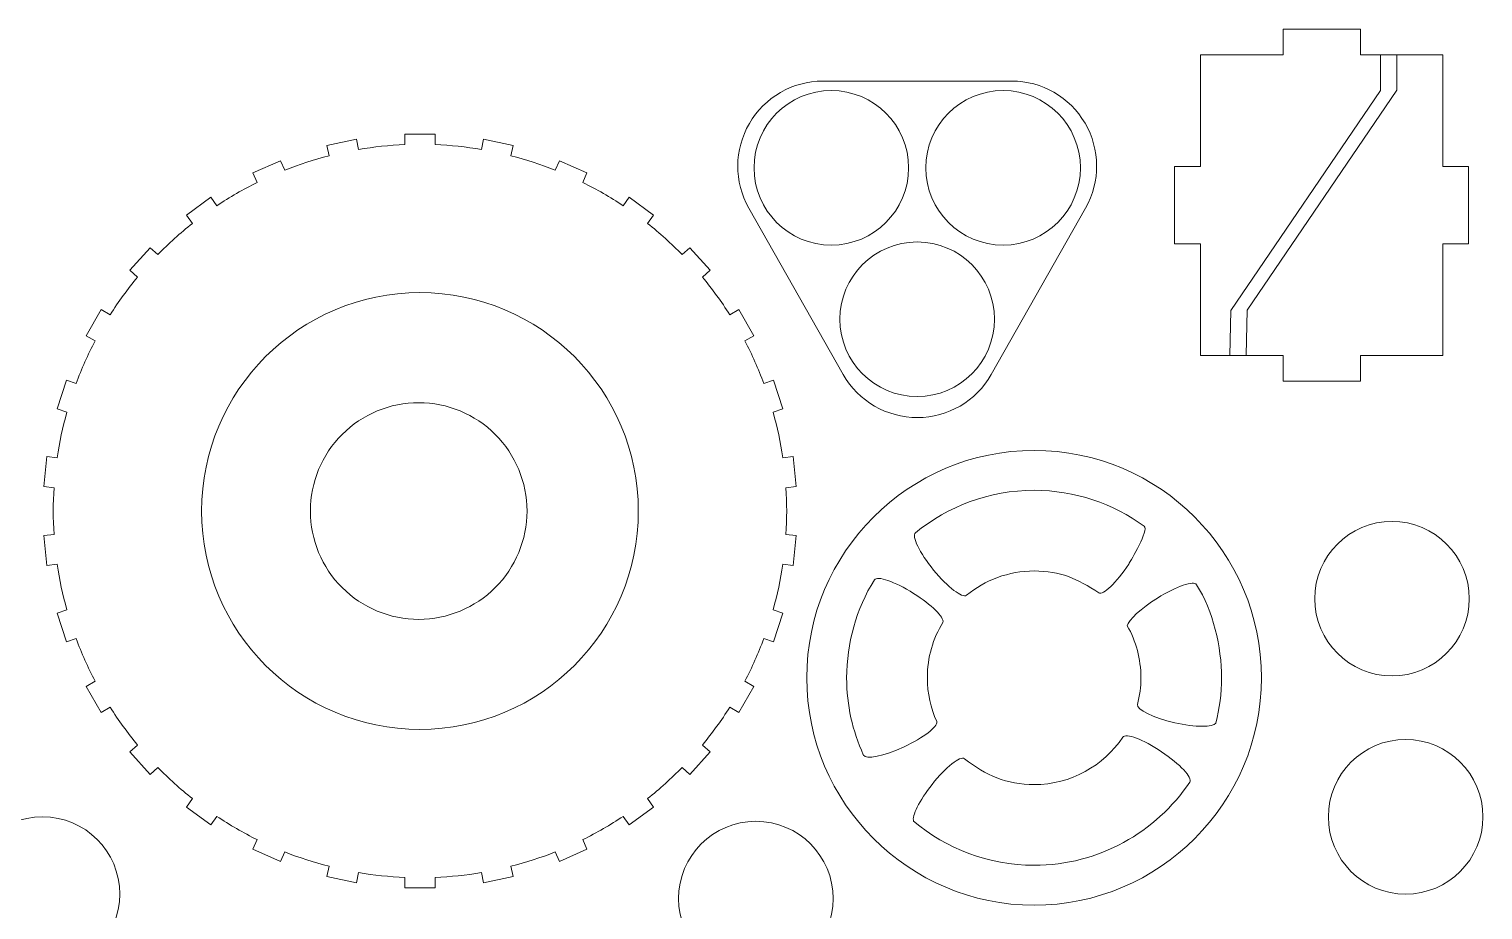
# Model space of a CAD drawing. Header units: centimetres. Extents: x -259 to 261, y 17 to 228.
# Drawn here: x -97.03 to -82.47, y 208.08 to 216.9 of the extents above; entities that cross this region are included whole.
import ezdxf

# ---------------------------------------------------------------- set-up
doc = ezdxf.new("R2010")
doc.units = ezdxf.units.CM
doc.header["$MEASUREMENT"] = 0
doc.layers.add('layer 1', color=7, linetype='Continuous')

msp = doc.modelspace()

# ---------------------------------------------------------------- linework, layer by layer
at = {"layer": 'layer 1', "color": 250, "lineweight": 9}
for points, knots in [([(-82.86859, 215.52255), (-82.86859, 215.52255), (-82.86859, 216.64055), (-82.86859, 216.64055), (-82.86859, 216.64055), (-82.86859, 216.64055), (-83.69336, 216.64055), (-83.69336, 216.64055), (-83.69336, 216.64055), (-83.69336, 216.64055), (-83.69336, 216.89856), (-83.69336, 216.89856), (-83.69336, 216.89856), (-83.69336, 216.89856), (-84.46736, 216.89856), (-84.46736, 216.89856), (-84.46736, 216.89856), (-84.46736, 216.89856), (-84.46736, 216.64055), (-84.46736, 216.64055), (-84.46736, 216.64055), (-84.46736, 216.64055), (-85.29643, 216.64055), (-85.29643, 216.64055), (-85.29643, 216.64055), (-85.29643, 216.64055), (-85.29643, 215.52255), (-85.29643, 215.52255), (-85.29643, 215.52255), (-85.29643, 215.52255), (-85.55443, 215.52255), (-85.55443, 215.52255), (-85.55443, 215.52255), (-85.55443, 215.52255), (-85.55443, 214.74855), (-85.55443, 214.74855), (-85.55443, 214.74855), (-85.55443, 214.74855), (-85.29643, 214.74855), (-85.29643, 214.74855), (-85.29643, 214.74855), (-85.29643, 214.74855), (-85.29643, 213.63055), (-85.29643, 213.63055), (-85.29643, 213.63055), (-85.29643, 213.63055), (-84.46736, 213.63055), (-84.46736, 213.63055), (-84.46736, 213.63055), (-84.46736, 213.63055), (-84.46736, 213.37256), (-84.46736, 213.37256), (-84.46736, 213.37256), (-84.46736, 213.37256), (-83.69336, 213.37256), (-83.69336, 213.37256), (-83.69336, 213.37256), (-83.69336, 213.37256), (-83.69336, 213.63055), (-83.69336, 213.63055), (-83.69336, 213.63055), (-83.69336, 213.63055), (-82.86859, 213.63055), (-82.86859, 213.63055), (-82.86859, 213.63055), (-82.86859, 213.63055), (-82.86859, 214.74855), (-82.86859, 214.74855), (-82.86859, 214.74855), (-82.86859, 214.74855), (-82.61059, 214.74855), (-82.61059, 214.74855), (-82.61059, 214.74855), (-82.61059, 214.74855), (-82.61059, 215.52255), (-82.61059, 215.52255), (-82.61059, 215.52255), (-82.61059, 215.52255), (-82.86859, 215.52255), (-82.86859, 215.52255)], [0, 0, 0, 0, 0.04761905, 0.04761905, 0.04761905, 0.04761905, 0.0952381, 0.0952381, 0.0952381, 0.0952381, 0.14285714, 0.14285714, 0.14285714, 0.14285714, 0.19047619, 0.19047619, 0.19047619, 0.19047619, 0.23809524, 0.23809524, 0.23809524, 0.23809524, 0.28571429, 0.28571429, 0.28571429, 0.28571429, 0.33333333, 0.33333333, 0.33333333, 0.33333333, 0.38095238, 0.38095238, 0.38095238, 0.38095238, 0.42857143, 0.42857143, 0.42857143, 0.42857143, 0.47619048, 0.47619048, 0.47619048, 0.47619048, 0.52380952, 0.52380952, 0.52380952, 0.52380952, 0.57142857, 0.57142857, 0.57142857, 0.57142857, 0.61904762, 0.61904762, 0.61904762, 0.61904762, 0.66666667, 0.66666667, 0.66666667, 0.66666667, 0.71428571, 0.71428571, 0.71428571, 0.71428571, 0.76190476, 0.76190476, 0.76190476, 0.76190476, 0.80952381, 0.80952381, 0.80952381, 0.80952381, 0.85714286, 0.85714286, 0.85714286, 0.85714286, 0.9047619, 0.9047619, 0.9047619, 0.9047619, 1, 1, 1, 1]), ([(-88.87266, 213.43877), (-88.72074, 213.17218), (-88.43726, 213.00782), (-88.13043, 213.00842), (-88.13043, 213.00842), (-87.8236, 213.00902), (-87.54242, 213.17159), (-87.39155, 213.43877), (-87.39155, 213.43877), (-87.39155, 213.43877), (-86.44555, 215.10648), (-86.44555, 215.10648), (-86.44555, 215.10648), (-86.29637, 215.37061), (-86.29881, 215.69413), (-86.45198, 215.95597), (-86.45198, 215.95597), (-86.60514, 216.21782), (-86.88275, 216.37853), (-87.1861, 216.37796), (-87.1861, 216.37796), (-87.1861, 216.37796), (-89.0781, 216.37796), (-89.0781, 216.37796), (-89.0781, 216.37796), (-89.38145, 216.37739), (-89.66164, 216.21564), (-89.81382, 215.95324), (-89.81382, 215.95324), (-89.96601, 215.69083), (-89.96881, 215.37005), (-89.81866, 215.10648), (-89.81866, 215.10648), (-89.81866, 215.10648), (-88.87266, 213.43877), (-88.87266, 213.43877)], [0, 0, 0, 0, 0.1, 0.1, 0.1, 0.1, 0.2, 0.2, 0.2, 0.2, 0.3, 0.3, 0.3, 0.3, 0.4, 0.4, 0.4, 0.4, 0.5, 0.5, 0.5, 0.5, 0.6, 0.6, 0.6, 0.6, 0.7, 0.7, 0.7, 0.7, 0.8, 0.8, 0.8, 0.8, 1, 1, 1, 1]), ([(-91.01654, 215.21372), (-91.01654, 215.21372), (-90.77233, 215.03628), (-90.77233, 215.03628), (-90.77233, 215.03628), (-90.77233, 215.03628), (-90.83329, 214.95237), (-90.83329, 214.95237), (-90.83329, 214.95237), (-90.71111, 214.85569), (-90.59521, 214.75134), (-90.48629, 214.63992), (-90.48629, 214.63992), (-90.48629, 214.63992), (-90.40922, 214.70933), (-90.40922, 214.70933), (-90.40922, 214.70933), (-90.40922, 214.70933), (-90.20723, 214.485), (-90.20723, 214.485), (-90.20723, 214.485), (-90.20723, 214.485), (-90.2843, 214.4156), (-90.2843, 214.4156), (-90.2843, 214.4156), (-90.1849, 214.29563), (-90.09323, 214.16946), (-90.00986, 214.03785), (-90.00986, 214.03785), (-90.00986, 214.03785), (-89.92002, 214.0897), (-89.92002, 214.0897), (-89.92002, 214.0897), (-89.92002, 214.0897), (-89.76909, 213.82828), (-89.76909, 213.82828), (-89.76909, 213.82828), (-89.76909, 213.82828), (-89.85893, 213.77642), (-89.85893, 213.77642), (-89.85893, 213.77642), (-89.78663, 213.63842), (-89.7232, 213.49593), (-89.66901, 213.34985), (-89.66901, 213.34985), (-89.66901, 213.34985), (-89.57036, 213.38192), (-89.57036, 213.38192), (-89.57036, 213.38192), (-89.57036, 213.38192), (-89.47708, 213.09483), (-89.47708, 213.09483), (-89.47708, 213.09483), (-89.47708, 213.09483), (-89.57572, 213.06278), (-89.57572, 213.06278), (-89.57572, 213.06278), (-89.53371, 212.91274), (-89.50128, 212.7602), (-89.47865, 212.60604), (-89.47865, 212.60604), (-89.47865, 212.60604), (-89.37549, 212.61689), (-89.37549, 212.61689), (-89.37549, 212.61689), (-89.37549, 212.61689), (-89.34394, 212.31669), (-89.34394, 212.31669), (-89.34394, 212.31669), (-89.34394, 212.31669), (-89.44708, 212.30582), (-89.44708, 212.30582), (-89.44708, 212.30582), (-89.43718, 212.15034), (-89.43718, 211.99438), (-89.44708, 211.8389), (-89.44708, 211.8389), (-89.44708, 211.8389), (-89.34394, 211.82806), (-89.34394, 211.82806), (-89.34394, 211.82806), (-89.34394, 211.82806), (-89.37549, 211.52786), (-89.37549, 211.52786), (-89.37549, 211.52786), (-89.37549, 211.52786), (-89.47865, 211.5387), (-89.47865, 211.5387), (-89.47865, 211.5387), (-89.50128, 211.38455), (-89.53371, 211.232), (-89.57572, 211.08197), (-89.57572, 211.08197), (-89.57572, 211.08197), (-89.47708, 211.04991), (-89.47708, 211.04991), (-89.47708, 211.04991), (-89.47708, 211.04991), (-89.57036, 210.76283), (-89.57036, 210.76283), (-89.57036, 210.76283), (-89.57036, 210.76283), (-89.66901, 210.79488), (-89.66901, 210.79488), (-89.66901, 210.79488), (-89.7232, 210.64882), (-89.78663, 210.50633), (-89.85893, 210.36831), (-89.85893, 210.36831), (-89.85893, 210.36831), (-89.76909, 210.31645), (-89.76909, 210.31645), (-89.76909, 210.31645), (-89.76909, 210.31645), (-89.92002, 210.05504), (-89.92002, 210.05504), (-89.92002, 210.05504), (-89.92002, 210.05504), (-90.00986, 210.1069), (-90.00986, 210.1069), (-90.00986, 210.1069), (-90.09323, 209.97528), (-90.1849, 209.84911), (-90.2843, 209.72915), (-90.2843, 209.72915), (-90.2843, 209.72915), (-90.20723, 209.65974), (-90.20723, 209.65974), (-90.20723, 209.65974), (-90.20723, 209.65974), (-90.40922, 209.43542), (-90.40922, 209.43542), (-90.40922, 209.43542), (-90.40922, 209.43542), (-90.48629, 209.50481), (-90.48629, 209.50481), (-90.48629, 209.50481), (-90.59521, 209.39342), (-90.71111, 209.28906), (-90.83329, 209.19238), (-90.83329, 209.19238), (-90.83329, 209.19238), (-90.77233, 209.10846), (-90.77233, 209.10846), (-90.77233, 209.10846), (-90.77233, 209.10846), (-91.01654, 208.93104), (-91.01654, 208.93104), (-91.01654, 208.93104), (-91.01654, 208.93104), (-91.07751, 209.01495), (-91.07751, 209.01495), (-91.07751, 209.01495), (-91.2072, 208.92863), (-91.34227, 208.85064), (-91.48188, 208.78148), (-91.48188, 208.78148), (-91.48188, 208.78148), (-91.43969, 208.68673), (-91.43969, 208.68673), (-91.43969, 208.68673), (-91.43969, 208.68673), (-91.71545, 208.56395), (-91.71545, 208.56395), (-91.71545, 208.56395), (-91.71545, 208.56395), (-91.75765, 208.6587), (-91.75765, 208.6587), (-91.75765, 208.6587), (-91.90245, 208.60124), (-92.05078, 208.55304), (-92.20172, 208.51441), (-92.20172, 208.51441), (-92.20172, 208.51441), (-92.18016, 208.41296), (-92.18016, 208.41296), (-92.18016, 208.41296), (-92.18016, 208.41296), (-92.47542, 208.3502), (-92.47542, 208.3502), (-92.47542, 208.3502), (-92.47542, 208.3502), (-92.49699, 208.45166), (-92.49699, 208.45166), (-92.49699, 208.45166), (-92.65058, 208.42556), (-92.80569, 208.40925), (-92.96136, 208.40284), (-92.96136, 208.40284), (-92.96136, 208.40284), (-92.96136, 208.29913), (-92.96136, 208.29913), (-92.96136, 208.29913), (-92.96136, 208.29913), (-93.26322, 208.29913), (-93.26322, 208.29913), (-93.26322, 208.29913), (-93.26322, 208.29913), (-93.26322, 208.40284), (-93.26322, 208.40284), (-93.26322, 208.40284), (-93.41889, 208.40925), (-93.57399, 208.42556), (-93.72759, 208.45166), (-93.72759, 208.45166), (-93.72759, 208.45166), (-93.74916, 208.3502), (-93.74916, 208.3502), (-93.74916, 208.3502), (-93.74916, 208.3502), (-94.04442, 208.41296), (-94.04442, 208.41296), (-94.04442, 208.41296), (-94.04442, 208.41296), (-94.02286, 208.51441), (-94.02286, 208.51441), (-94.02286, 208.51441), (-94.1738, 208.55304), (-94.32212, 208.60124), (-94.46694, 208.6587), (-94.46694, 208.6587), (-94.46694, 208.6587), (-94.50913, 208.56395), (-94.50913, 208.56395), (-94.50913, 208.56395), (-94.50913, 208.56395), (-94.78489, 208.68673), (-94.78489, 208.68673), (-94.78489, 208.68673), (-94.78489, 208.68673), (-94.74271, 208.78148), (-94.74271, 208.78148), (-94.74271, 208.78148), (-94.88231, 208.85064), (-95.01738, 208.92863), (-95.14708, 209.01495), (-95.14708, 209.01495), (-95.14708, 209.01495), (-95.20804, 208.93104), (-95.20804, 208.93104), (-95.20804, 208.93104), (-95.20804, 208.93104), (-95.45226, 209.10846), (-95.45226, 209.10846), (-95.45226, 209.10846), (-95.45226, 209.10846), (-95.39129, 209.19238), (-95.39129, 209.19238), (-95.39129, 209.19238), (-95.51346, 209.28906), (-95.62937, 209.39342), (-95.73829, 209.50481), (-95.73829, 209.50481), (-95.73829, 209.50481), (-95.81537, 209.43542), (-95.81537, 209.43542), (-95.81537, 209.43542), (-95.81537, 209.43542), (-96.01735, 209.65974), (-96.01735, 209.65974), (-96.01735, 209.65974), (-96.01735, 209.65974), (-95.94027, 209.72915), (-95.94027, 209.72915), (-95.94027, 209.72915), (-96.03968, 209.84911), (-96.13135, 209.97528), (-96.21472, 210.1069), (-96.21472, 210.1069), (-96.21472, 210.1069), (-96.30456, 210.05504), (-96.30456, 210.05504), (-96.30456, 210.05504), (-96.30456, 210.05504), (-96.45549, 210.31645), (-96.45549, 210.31645), (-96.45549, 210.31645), (-96.45549, 210.31645), (-96.36565, 210.36831), (-96.36565, 210.36831), (-96.36565, 210.36831), (-96.43795, 210.50633), (-96.50138, 210.64882), (-96.55558, 210.79488), (-96.55558, 210.79488), (-96.55558, 210.79488), (-96.65422, 210.76283), (-96.65422, 210.76283), (-96.65422, 210.76283), (-96.65422, 210.76283), (-96.74749, 211.04991), (-96.74749, 211.04991), (-96.74749, 211.04991), (-96.74749, 211.04991), (-96.64886, 211.08197), (-96.64886, 211.08197), (-96.64886, 211.08197), (-96.69087, 211.232), (-96.72329, 211.38455), (-96.74594, 211.5387), (-96.74594, 211.5387), (-96.74594, 211.5387), (-96.8491, 211.52786), (-96.8491, 211.52786), (-96.8491, 211.52786), (-96.8491, 211.52786), (-96.88065, 211.82806), (-96.88065, 211.82806), (-96.88065, 211.82806), (-96.88065, 211.82806), (-96.77749, 211.8389), (-96.77749, 211.8389), (-96.77749, 211.8389), (-96.78739, 211.99439), (-96.78739, 212.15035), (-96.77749, 212.30584), (-96.77749, 212.30584), (-96.77749, 212.30584), (-96.88065, 212.31669), (-96.88065, 212.31669), (-96.88065, 212.31669), (-96.88065, 212.31669), (-96.8491, 212.61689), (-96.8491, 212.61689), (-96.8491, 212.61689), (-96.8491, 212.61689), (-96.74594, 212.60604), (-96.74594, 212.60604), (-96.74594, 212.60604), (-96.72329, 212.7602), (-96.69087, 212.91274), (-96.64886, 213.06278), (-96.64886, 213.06278), (-96.64886, 213.06278), (-96.74749, 213.09483), (-96.74749, 213.09483), (-96.74749, 213.09483), (-96.74749, 213.09483), (-96.65422, 213.38192), (-96.65422, 213.38192), (-96.65422, 213.38192), (-96.65422, 213.38192), (-96.55558, 213.34985), (-96.55558, 213.34985), (-96.55558, 213.34985), (-96.50138, 213.49593), (-96.43795, 213.63842), (-96.36565, 213.77642), (-96.36565, 213.77642), (-96.36565, 213.77642), (-96.45549, 213.82828), (-96.45549, 213.82828), (-96.45549, 213.82828), (-96.45549, 213.82828), (-96.30456, 214.0897), (-96.30456, 214.0897), (-96.30456, 214.0897), (-96.30456, 214.0897), (-96.21472, 214.03785), (-96.21472, 214.03785), (-96.21472, 214.03785), (-96.13135, 214.16946), (-96.03968, 214.29563), (-95.94027, 214.4156), (-95.94027, 214.4156), (-95.94027, 214.4156), (-96.01735, 214.485), (-96.01735, 214.485), (-96.01735, 214.485), (-96.01735, 214.485), (-95.81537, 214.70933), (-95.81537, 214.70933), (-95.81537, 214.70933), (-95.81537, 214.70933), (-95.73829, 214.63992), (-95.73829, 214.63992), (-95.73829, 214.63992), (-95.62937, 214.75134), (-95.51346, 214.85569), (-95.39129, 214.95237), (-95.39129, 214.95237), (-95.39129, 214.95237), (-95.45226, 215.03628), (-95.45226, 215.03628), (-95.45226, 215.03628), (-95.45226, 215.03628), (-95.20804, 215.21372), (-95.20804, 215.21372), (-95.20804, 215.21372), (-95.20804, 215.21372), (-95.14708, 215.1298), (-95.14708, 215.1298), (-95.14708, 215.1298), (-95.01738, 215.21611), (-94.88231, 215.2941), (-94.74271, 215.36326), (-94.74271, 215.36326), (-94.74271, 215.36326), (-94.78489, 215.45802), (-94.78489, 215.45802), (-94.78489, 215.45802), (-94.78489, 215.45802), (-94.50913, 215.5808), (-94.50913, 215.5808), (-94.50913, 215.5808), (-94.50913, 215.5808), (-94.46694, 215.48604), (-94.46694, 215.48604), (-94.46694, 215.48604), (-94.32212, 215.5435), (-94.1738, 215.5917), (-94.02286, 215.63033), (-94.02286, 215.63033), (-94.02286, 215.63033), (-94.04442, 215.73179), (-94.04442, 215.73179), (-94.04442, 215.73179), (-94.04442, 215.73179), (-93.74916, 215.79455), (-93.74916, 215.79455), (-93.74916, 215.79455), (-93.74916, 215.79455), (-93.72759, 215.6931), (-93.72759, 215.6931), (-93.72759, 215.6931), (-93.57399, 215.7192), (-93.41889, 215.73549), (-93.26322, 215.74189), (-93.26322, 215.74189), (-93.26322, 215.74189), (-93.26322, 215.84563), (-93.26322, 215.84563), (-93.26322, 215.84563), (-93.26322, 215.84563), (-92.96136, 215.84563), (-92.96136, 215.84563), (-92.96136, 215.84563), (-92.96136, 215.84563), (-92.96136, 215.74189), (-92.96136, 215.74189), (-92.96136, 215.74189), (-92.80569, 215.73549), (-92.65058, 215.7192), (-92.49699, 215.6931), (-92.49699, 215.6931), (-92.49699, 215.6931), (-92.47542, 215.79455), (-92.47542, 215.79455), (-92.47542, 215.79455), (-92.47542, 215.79455), (-92.18016, 215.73179), (-92.18016, 215.73179), (-92.18016, 215.73179), (-92.18016, 215.73179), (-92.20172, 215.63033), (-92.20172, 215.63033), (-92.20172, 215.63033), (-92.05078, 215.5917), (-91.90245, 215.5435), (-91.75765, 215.48604), (-91.75765, 215.48604), (-91.75765, 215.48604), (-91.71545, 215.5808), (-91.71545, 215.5808), (-91.71545, 215.5808), (-91.71545, 215.5808), (-91.43969, 215.45802), (-91.43969, 215.45802), (-91.43969, 215.45802), (-91.43969, 215.45802), (-91.48188, 215.36326), (-91.48188, 215.36326), (-91.48188, 215.36326), (-91.34227, 215.2941), (-91.2072, 215.21611), (-91.07751, 215.1298), (-91.07751, 215.1298), (-91.07751, 215.1298), (-91.01654, 215.21372), (-91.01654, 215.21372)], [0, 0, 0, 0, 0.00826446, 0.00826446, 0.00826446, 0.00826446, 0.01652893, 0.01652893, 0.01652893, 0.01652893, 0.02479339, 0.02479339, 0.02479339, 0.02479339, 0.03305785, 0.03305785, 0.03305785, 0.03305785, 0.04132231, 0.04132231, 0.04132231, 0.04132231, 0.04958678, 0.04958678, 0.04958678, 0.04958678, 0.05785124, 0.05785124, 0.05785124, 0.05785124, 0.0661157, 0.0661157, 0.0661157, 0.0661157, 0.07438017, 0.07438017, 0.07438017, 0.07438017, 0.08264463, 0.08264463, 0.08264463, 0.08264463, 0.09090909, 0.09090909, 0.09090909, 0.09090909, 0.09917355, 0.09917355, 0.09917355, 0.09917355, 0.10743802, 0.10743802, 0.10743802, 0.10743802, 0.11570248, 0.11570248, 0.11570248, 0.11570248, 0.12396694, 0.12396694, 0.12396694, 0.12396694, 0.1322314, 0.1322314, 0.1322314, 0.1322314, 0.14049587, 0.14049587, 0.14049587, 0.14049587, 0.14876033, 0.14876033, 0.14876033, 0.14876033, 0.15702479, 0.15702479, 0.15702479, 0.15702479, 0.16528926, 0.16528926, 0.16528926, 0.16528926, 0.17355372, 0.17355372, 0.17355372, 0.17355372, 0.18181818, 0.18181818, 0.18181818, 0.18181818, 0.19008264, 0.19008264, 0.19008264, 0.19008264, 0.19834711, 0.19834711, 0.19834711, 0.19834711, 0.20661157, 0.20661157, 0.20661157, 0.20661157, 0.21487603, 0.21487603, 0.21487603, 0.21487603, 0.2231405, 0.2231405, 0.2231405, 0.2231405, 0.23140496, 0.23140496, 0.23140496, 0.23140496, 0.23966942, 0.23966942, 0.23966942, 0.23966942, 0.24793388, 0.24793388, 0.24793388, 0.24793388, 0.25619835, 0.25619835, 0.25619835, 0.25619835, 0.26446281, 0.26446281, 0.26446281, 0.26446281, 0.27272727, 0.27272727, 0.27272727, 0.27272727, 0.28099174, 0.28099174, 0.28099174, 0.28099174, 0.2892562, 0.2892562, 0.2892562, 0.2892562, 0.29752066, 0.29752066, 0.29752066, 0.29752066, 0.30578512, 0.30578512, 0.30578512, 0.30578512, 0.31404959, 0.31404959, 0.31404959, 0.31404959, 0.32231405, 0.32231405, 0.32231405, 0.32231405, 0.33057851, 0.33057851, 0.33057851, 0.33057851, 0.33884298, 0.33884298, 0.33884298, 0.33884298, 0.34710744, 0.34710744, 0.34710744, 0.34710744, 0.3553719, 0.3553719, 0.3553719, 0.3553719, 0.36363636, 0.36363636, 0.36363636, 0.36363636, 0.37190083, 0.37190083, 0.37190083, 0.37190083, 0.38016529, 0.38016529, 0.38016529, 0.38016529, 0.38842975, 0.38842975, 0.38842975, 0.38842975, 0.39669421, 0.39669421, 0.39669421, 0.39669421, 0.40495868, 0.40495868, 0.40495868, 0.40495868, 0.41322314, 0.41322314, 0.41322314, 0.41322314, 0.4214876, 0.4214876, 0.4214876, 0.4214876, 0.42975207, 0.42975207, 0.42975207, 0.42975207, 0.43801653, 0.43801653, 0.43801653, 0.43801653, 0.44628099, 0.44628099, 0.44628099, 0.44628099, 0.45454545, 0.45454545, 0.45454545, 0.45454545, 0.46280992, 0.46280992, 0.46280992, 0.46280992, 0.47107438, 0.47107438, 0.47107438, 0.47107438, 0.47933884, 0.47933884, 0.47933884, 0.47933884, 0.48760331, 0.48760331, 0.48760331, 0.48760331, 0.49586777, 0.49586777, 0.49586777, 0.49586777, 0.50413223, 0.50413223, 0.50413223, 0.50413223, 0.51239669, 0.51239669, 0.51239669, 0.51239669, 0.52066116, 0.52066116, 0.52066116, 0.52066116, 0.52892562, 0.52892562, 0.52892562, 0.52892562, 0.53719008, 0.53719008, 0.53719008, 0.53719008, 0.54545455, 0.54545455, 0.54545455, 0.54545455, 0.55371901, 0.55371901, 0.55371901, 0.55371901, 0.56198347, 0.56198347, 0.56198347, 0.56198347, 0.57024793, 0.57024793, 0.57024793, 0.57024793, 0.5785124, 0.5785124, 0.5785124, 0.5785124, 0.58677686, 0.58677686, 0.58677686, 0.58677686, 0.59504132, 0.59504132, 0.59504132, 0.59504132, 0.60330579, 0.60330579, 0.60330579, 0.60330579, 0.61157025, 0.61157025, 0.61157025, 0.61157025, 0.61983471, 0.61983471, 0.61983471, 0.61983471, 0.62809917, 0.62809917, 0.62809917, 0.62809917, 0.63636364, 0.63636364, 0.63636364, 0.63636364, 0.6446281, 0.6446281, 0.6446281, 0.6446281, 0.65289256, 0.65289256, 0.65289256, 0.65289256, 0.66115702, 0.66115702, 0.66115702, 0.66115702, 0.66942149, 0.66942149, 0.66942149, 0.66942149, 0.67768595, 0.67768595, 0.67768595, 0.67768595, 0.68595041, 0.68595041, 0.68595041, 0.68595041, 0.69421488, 0.69421488, 0.69421488, 0.69421488, 0.70247934, 0.70247934, 0.70247934, 0.70247934, 0.7107438, 0.7107438, 0.7107438, 0.7107438, 0.71900826, 0.71900826, 0.71900826, 0.71900826, 0.72727273, 0.72727273, 0.72727273, 0.72727273, 0.73553719, 0.73553719, 0.73553719, 0.73553719, 0.74380165, 0.74380165, 0.74380165, 0.74380165, 0.75206612, 0.75206612, 0.75206612, 0.75206612, 0.76033058, 0.76033058, 0.76033058, 0.76033058, 0.76859504, 0.76859504, 0.76859504, 0.76859504, 0.7768595, 0.7768595, 0.7768595, 0.7768595, 0.78512397, 0.78512397, 0.78512397, 0.78512397, 0.79338843, 0.79338843, 0.79338843, 0.79338843, 0.80165289, 0.80165289, 0.80165289, 0.80165289, 0.80991736, 0.80991736, 0.80991736, 0.80991736, 0.81818182, 0.81818182, 0.81818182, 0.81818182, 0.82644628, 0.82644628, 0.82644628, 0.82644628, 0.83471074, 0.83471074, 0.83471074, 0.83471074, 0.84297521, 0.84297521, 0.84297521, 0.84297521, 0.85123967, 0.85123967, 0.85123967, 0.85123967, 0.85950413, 0.85950413, 0.85950413, 0.85950413, 0.8677686, 0.8677686, 0.8677686, 0.8677686, 0.87603306, 0.87603306, 0.87603306, 0.87603306, 0.88429752, 0.88429752, 0.88429752, 0.88429752, 0.89256198, 0.89256198, 0.89256198, 0.89256198, 0.90082645, 0.90082645, 0.90082645, 0.90082645, 0.90909091, 0.90909091, 0.90909091, 0.90909091, 0.91735537, 0.91735537, 0.91735537, 0.91735537, 0.92561983, 0.92561983, 0.92561983, 0.92561983, 0.9338843, 0.9338843, 0.9338843, 0.9338843, 0.94214876, 0.94214876, 0.94214876, 0.94214876, 0.95041322, 0.95041322, 0.95041322, 0.95041322, 0.95867769, 0.95867769, 0.95867769, 0.95867769, 0.96694215, 0.96694215, 0.96694215, 0.96694215, 0.97520661, 0.97520661, 0.97520661, 0.97520661, 0.98347107, 0.98347107, 0.98347107, 0.98347107, 1, 1, 1, 1]), ([(-93.11229, 209.88565), (-94.31999, 209.88565), (-95.29902, 210.86468), (-95.29902, 212.07238), (-95.29902, 212.07238), (-95.29902, 213.28007), (-94.31999, 214.25911), (-93.11229, 214.25911), (-93.11229, 214.25911), (-91.90459, 214.25911), (-90.92555, 213.28007), (-90.92555, 212.07238), (-90.92555, 212.07238), (-90.92555, 210.86468), (-91.90459, 209.88565), (-93.11229, 209.88565)], [0, 0, 0, 0, 0.2, 0.2, 0.2, 0.2, 0.4, 0.4, 0.4, 0.4, 0.6, 0.6, 0.6, 0.6, 1, 1, 1, 1]), ([(-93.12514, 210.98773), (-93.41278, 210.98773), (-93.68864, 211.10202), (-93.8921, 211.30542), (-93.8921, 211.30542), (-94.09549, 211.50883), (-94.20977, 211.7847), (-94.20977, 212.07236), (-94.20977, 212.07236), (-94.20977, 212.36003), (-94.09549, 212.6359), (-93.8921, 212.83931), (-93.8921, 212.83931), (-93.68864, 213.0427), (-93.41278, 213.15697), (-93.12514, 213.15697), (-93.12514, 213.15697), (-92.83745, 213.15697), (-92.5616, 213.0427), (-92.35821, 212.83931), (-92.35821, 212.83931), (-92.15476, 212.6359), (-92.04053, 212.36003), (-92.04053, 212.07236), (-92.04053, 212.07236), (-92.04053, 211.7847), (-92.15476, 211.50883), (-92.35821, 211.30542), (-92.35821, 211.30542), (-92.5616, 211.10202), (-92.83745, 210.98773), (-93.12514, 210.98773)], [0, 0, 0, 0, 0.11111111, 0.11111111, 0.11111111, 0.11111111, 0.22222222, 0.22222222, 0.22222222, 0.22222222, 0.33333333, 0.33333333, 0.33333333, 0.33333333, 0.44444444, 0.44444444, 0.44444444, 0.44444444, 0.55555556, 0.55555556, 0.55555556, 0.55555556, 0.66666667, 0.66666667, 0.66666667, 0.66666667, 0.77777778, 0.77777778, 0.77777778, 0.77777778, 1, 1, 1, 1]), ([(-86.96161, 208.12503), (-85.70733, 208.12503), (-84.68427, 209.14805), (-84.68427, 210.40237), (-84.68427, 210.40237), (-84.68427, 211.65665), (-85.70733, 212.67967), (-86.96161, 212.67967), (-86.96161, 212.67967), (-88.21593, 212.67967), (-89.23895, 211.65665), (-89.23895, 210.40237), (-89.23895, 210.40237), (-89.23895, 209.14805), (-88.21593, 208.12503), (-86.96161, 208.12503)], [0, 0, 0, 0, 0.2, 0.2, 0.2, 0.2, 0.4, 0.4, 0.4, 0.4, 0.6, 0.6, 0.6, 0.6, 1, 1, 1, 1]), ([(-86.96161, 211.4718), (-87.21807, 211.4718), (-87.45395, 211.38074), (-87.63854, 211.22929), (-87.63854, 211.22929), (-87.6792, 211.196), (-87.82664, 211.30888), (-87.96785, 211.48138), (-87.96785, 211.48138), (-88.10906, 211.6539), (-88.19058, 211.82073), (-88.14992, 211.85401), (-88.14992, 211.85401), (-87.82587, 212.11987), (-87.41182, 212.27975), (-86.96161, 212.27975), (-86.96161, 212.27975), (-86.55027, 212.27975), (-86.16909, 212.14627), (-85.85918, 211.92044), (-85.85918, 211.92044), (-85.81061, 211.88503), (-85.99073, 211.57665), (-86.01457, 211.54016), (-86.01457, 211.54016), (-86.1365, 211.35352), (-86.27101, 211.22553), (-86.315, 211.25426), (-86.315, 211.25426), (-86.52876, 211.39412), (-86.6953, 211.4718), (-86.96161, 211.4718)], [0, 0, 0, 0, 0.11111111, 0.11111111, 0.11111111, 0.11111111, 0.22222222, 0.22222222, 0.22222222, 0.22222222, 0.33333333, 0.33333333, 0.33333333, 0.33333333, 0.44444444, 0.44444444, 0.44444444, 0.44444444, 0.55555556, 0.55555556, 0.55555556, 0.55555556, 0.66666667, 0.66666667, 0.66666667, 0.66666667, 0.77777778, 0.77777778, 0.77777778, 0.77777778, 1, 1, 1, 1]), ([(-82.60332, 211.1947), (-82.60332, 211.62216), (-82.94985, 211.96869), (-83.37732, 211.96869), (-83.37732, 211.96869), (-83.80479, 211.96869), (-84.15132, 211.62216), (-84.15132, 211.1947), (-84.15132, 211.1947), (-84.15132, 210.76722), (-83.8048, 210.4207), (-83.37732, 210.4207), (-83.37732, 210.4207), (-82.94986, 210.42069), (-82.60332, 210.76721), (-82.60332, 211.1947)], [0, 0, 0, 0, 0.2, 0.2, 0.2, 0.2, 0.4, 0.4, 0.4, 0.4, 0.6, 0.6, 0.6, 0.6, 1, 1, 1, 1]), ([(-88.67243, 209.63221), (-88.77967, 209.86717), (-88.83903, 210.12806), (-88.83903, 210.40237), (-88.83903, 210.40237), (-88.83903, 210.74373), (-88.74329, 211.09331), (-88.56134, 211.38289), (-88.56134, 211.38289), (-88.53328, 211.42731), (-88.35773, 211.36684), (-88.16923, 211.24781), (-88.16923, 211.24781), (-87.98899, 211.134), (-87.86125, 211.00729), (-87.875, 210.95762), (-87.875, 210.95762), (-87.97397, 210.7956), (-88.03108, 210.60543), (-88.03108, 210.40236), (-88.03108, 210.40236), (-88.03108, 210.2461), (-87.99726, 210.09749), (-87.93734, 209.96312), (-87.93734, 209.96312), (-87.92684, 209.91279), (-88.06952, 209.80242), (-88.26468, 209.71144), (-88.26468, 209.71144), (-88.46674, 209.61724), (-88.64855, 209.57947), (-88.67074, 209.6271), (-88.67074, 209.6271), (-88.67149, 209.62872), (-88.67206, 209.63044), (-88.67243, 209.63221)], [0, 0, 0, 0, 0.1, 0.1, 0.1, 0.1, 0.2, 0.2, 0.2, 0.2, 0.3, 0.3, 0.3, 0.3, 0.4, 0.4, 0.4, 0.4, 0.5, 0.5, 0.5, 0.5, 0.6, 0.6, 0.6, 0.6, 0.7, 0.7, 0.7, 0.7, 0.8, 0.8, 0.8, 0.8, 1, 1, 1, 1]), ([(-85.89215, 210.40236), (-85.89215, 210.59133), (-85.94161, 210.76912), (-86.02823, 210.92346), (-86.02823, 210.92346), (-86.01766, 210.98065), (-85.8901, 211.09804), (-85.72622, 211.20089), (-85.72622, 211.20089), (-85.53738, 211.31939), (-85.36165, 211.37936), (-85.33374, 211.33486), (-85.33374, 211.33486), (-85.16971, 211.0731), (-85.0842, 210.71002), (-85.0842, 210.40237), (-85.0842, 210.40237), (-85.0842, 210.2457), (-85.1052, 210.09382), (-85.14165, 209.94819), (-85.14165, 209.94819), (-85.16955, 209.90457), (-85.34711, 209.90583), (-85.55313, 209.95283), (-85.55313, 209.95283), (-85.77049, 210.00243), (-85.93721, 210.08416), (-85.92553, 210.13539), (-85.92553, 210.13539), (-85.90474, 210.22743), (-85.89215, 210.30736), (-85.89215, 210.40236)], [0, 0, 0, 0, 0.11111111, 0.11111111, 0.11111111, 0.11111111, 0.22222222, 0.22222222, 0.22222222, 0.22222222, 0.33333333, 0.33333333, 0.33333333, 0.33333333, 0.44444444, 0.44444444, 0.44444444, 0.44444444, 0.55555556, 0.55555556, 0.55555556, 0.55555556, 0.66666667, 0.66666667, 0.66666667, 0.66666667, 0.77777778, 0.77777778, 0.77777778, 0.77777778, 1, 1, 1, 1]), ([(-87.65906, 209.5923), (-87.70032, 209.62483), (-87.84565, 209.50926), (-87.98366, 209.33416), (-87.98366, 209.33416), (-88.11043, 209.17331), (-88.18905, 209.01564), (-88.16866, 208.96626), (-88.16866, 208.96626), (-87.84191, 208.69108), (-87.42055, 208.52495), (-86.96161, 208.52495), (-86.96161, 208.52495), (-86.31351, 208.52495), (-85.74029, 208.85629), (-85.40276, 209.35823), (-85.40276, 209.35823), (-85.37352, 209.4019), (-85.49998, 209.53786), (-85.6852, 209.66193), (-85.6852, 209.66193), (-85.87043, 209.78598), (-86.04428, 209.85116), (-86.07353, 209.80752), (-86.07353, 209.80752), (-86.26589, 209.52164), (-86.59243, 209.3329), (-86.96161, 209.3329), (-86.96161, 209.3329), (-87.23863, 209.3329), (-87.44527, 209.42413), (-87.65906, 209.5923)], [0, 0, 0, 0, 0.11111111, 0.11111111, 0.11111111, 0.11111111, 0.22222222, 0.22222222, 0.22222222, 0.22222222, 0.33333333, 0.33333333, 0.33333333, 0.33333333, 0.44444444, 0.44444444, 0.44444444, 0.44444444, 0.55555556, 0.55555556, 0.55555556, 0.55555556, 0.66666667, 0.66666667, 0.66666667, 0.66666667, 0.77777778, 0.77777778, 0.77777778, 0.77777778, 1, 1, 1, 1]), ([(-82.46677, 209.01025), (-82.46677, 209.43772), (-82.8133, 209.78424), (-83.24077, 209.78425), (-83.24077, 209.78425), (-83.66824, 209.78425), (-84.01477, 209.43772), (-84.01477, 209.01025), (-84.01477, 209.01025), (-84.01477, 208.58278), (-83.66824, 208.23625), (-83.24077, 208.23625), (-83.24077, 208.23625), (-82.81331, 208.23624), (-82.46677, 208.58277), (-82.46677, 209.01025)], [0, 0, 0, 0, 0.2, 0.2, 0.2, 0.2, 0.4, 0.4, 0.4, 0.4, 0.6, 0.6, 0.6, 0.6, 1, 1, 1, 1]), ([(-96.11926, 208.23659), (-96.11926, 208.66405), (-96.46578, 209.01058), (-96.89326, 209.01059), (-96.89326, 209.01059), (-97.32072, 209.01059), (-97.66726, 208.66405), (-97.66726, 208.23659), (-97.66726, 208.23659), (-97.66726, 207.80912), (-97.32073, 207.46259), (-96.89326, 207.46259), (-96.89326, 207.46259), (-96.46579, 207.46258), (-96.11926, 207.80911), (-96.11926, 208.23659)], [0, 0, 0, 0, 0.2, 0.2, 0.2, 0.2, 0.4, 0.4, 0.4, 0.4, 0.6, 0.6, 0.6, 0.6, 1, 1, 1, 1]), ([(-88.97444, 208.19109), (-88.97444, 208.61855), (-89.32097, 208.96508), (-89.74844, 208.96509), (-89.74844, 208.96509), (-90.17591, 208.96509), (-90.52244, 208.61855), (-90.52244, 208.19109), (-90.52244, 208.19109), (-90.52244, 207.76361), (-90.17592, 207.41709), (-89.74844, 207.41709), (-89.74844, 207.41709), (-89.32098, 207.41708), (-88.97444, 207.7636), (-88.97444, 208.19109)], [0, 0, 0, 0, 0.2, 0.2, 0.2, 0.2, 0.4, 0.4, 0.4, 0.4, 0.6, 0.6, 0.6, 0.6, 1, 1, 1, 1])]:
    msp.add_open_spline(points, degree=3, knots=knots, dxfattribs=at)
at = {"layer": 'layer 1', "color": 2, "lineweight": 9}
for points, knots in [([(-85.00179, 213.62888), (-85.00179, 213.62888), (-84.99199, 214.0794), (-84.99199, 214.0794), (-84.99199, 214.0794), (-84.99199, 214.0794), (-83.49351, 216.28305), (-83.49351, 216.28305), (-83.49351, 216.28305), (-83.49351, 216.28305), (-83.49351, 216.63563), (-83.49351, 216.63563)], [0, 0, 0, 0, 0.25, 0.25, 0.25, 0.25, 0.5, 0.5, 0.5, 0.5, 1, 1, 1, 1]), ([(-84.83856, 213.63378), (-84.83856, 213.63378), (-84.82876, 214.08429), (-84.82876, 214.08429), (-84.82876, 214.08429), (-84.82876, 214.08429), (-83.33028, 216.28794), (-83.33028, 216.28794), (-83.33028, 216.28794), (-83.33028, 216.28794), (-83.33028, 216.64052), (-83.33028, 216.64052)], [0, 0, 0, 0, 0.25, 0.25, 0.25, 0.25, 0.5, 0.5, 0.5, 0.5, 1, 1, 1, 1]), ([(-89.76689, 215.50912), (-89.76689, 215.93658), (-89.42036, 216.28311), (-88.99289, 216.28312), (-88.99289, 216.28312), (-88.56543, 216.28312), (-88.21889, 215.93658), (-88.21889, 215.50912), (-88.21889, 215.50912), (-88.21889, 215.08165), (-88.56542, 214.73512), (-88.99289, 214.73512), (-88.99289, 214.73512), (-89.42035, 214.73511), (-89.76689, 215.08164), (-89.76689, 215.50912)], [0, 0, 0, 0, 0.2, 0.2, 0.2, 0.2, 0.4, 0.4, 0.4, 0.4, 0.6, 0.6, 0.6, 0.6, 1, 1, 1, 1]), ([(-86.4981, 215.50912), (-86.4981, 215.93658), (-86.84463, 216.28311), (-87.2721, 216.28312), (-87.2721, 216.28312), (-87.69956, 216.28312), (-88.0461, 215.93658), (-88.0461, 215.50912), (-88.0461, 215.50912), (-88.0461, 215.08165), (-87.69957, 214.73512), (-87.2721, 214.73512), (-87.2721, 214.73512), (-86.84464, 214.73511), (-86.4981, 215.08164), (-86.4981, 215.50912)], [0, 0, 0, 0, 0.2, 0.2, 0.2, 0.2, 0.4, 0.4, 0.4, 0.4, 0.6, 0.6, 0.6, 0.6, 1, 1, 1, 1]), ([(-88.90689, 213.99301), (-88.90689, 213.56554), (-88.56035, 213.21901), (-88.13289, 213.21901), (-88.13289, 213.21901), (-87.70542, 213.21901), (-87.35889, 213.56554), (-87.35889, 213.99301), (-87.35889, 213.99301), (-87.35889, 214.42048), (-87.70543, 214.76701), (-88.13289, 214.76701), (-88.13289, 214.76701), (-88.56036, 214.76701), (-88.90689, 214.42048), (-88.90689, 213.99301)], [0, 0, 0, 0, 0.2, 0.2, 0.2, 0.2, 0.4, 0.4, 0.4, 0.4, 0.6, 0.6, 0.6, 0.6, 1, 1, 1, 1])]:
    msp.add_open_spline(points, degree=3, knots=knots, dxfattribs=at)

doc.saveas('drawing.dxf')
